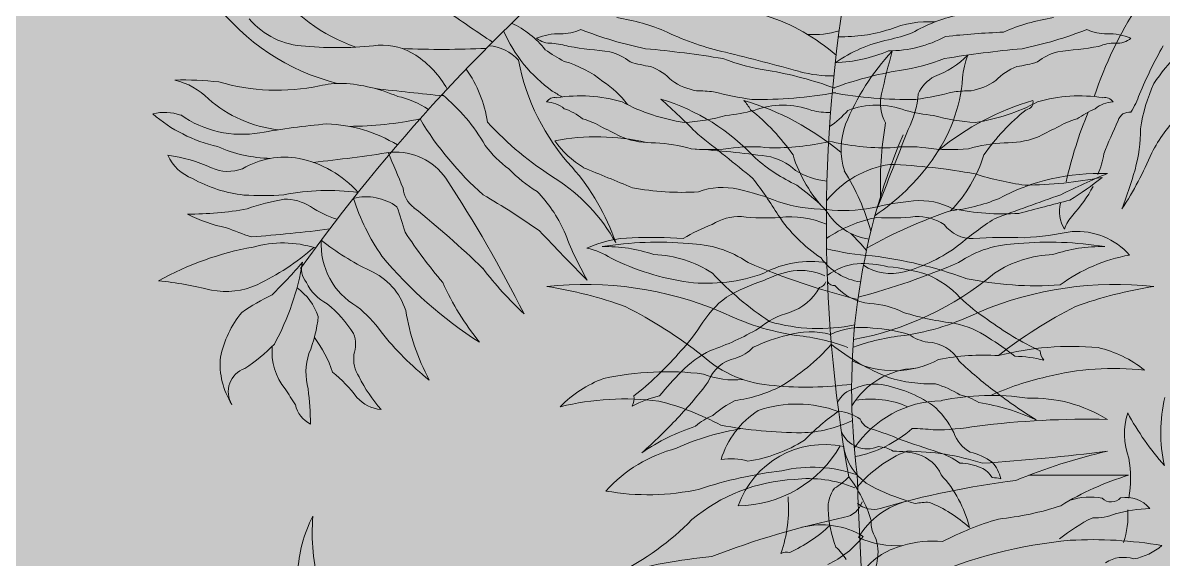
# Model space of a CAD drawing. Header units: millimetres. Extents: x -9564 to 494436, y -140371 to 4257.
# Drawn here: x -5.718 to -4.383, y 120.1 to 120.727 of the extents above; entities that cross this region are included whole.
import ezdxf
from ezdxf.enums import TextEntityAlignment as Align

# ---------------------------------------------------------------- set-up
doc = ezdxf.new("R2010")
doc.units = ezdxf.units.MM
doc.header["$MEASUREMENT"] = 0
for name, color, linetype, lineweight in [('8', 8, 'Continuous', 5), ('HATCH', 8, 'Continuous', 13), ('XR-KOP A3_MOZART$0$A-TXTKOP', 3, 'Continuous', 5)]:
    doc.layers.add(name, color=color, linetype=linetype, lineweight=lineweight)
doc.styles.add('HAND', font='ROMAND.SHX', dxfattribs={"width": 0.8, "height": 250})
doc.styles.add('XR-KOP A3_MOZART$0$ROMAND', font='romand.shx', dxfattribs={"height": 2, "bigfont": 'bigfont.shx'})

# ---------------------------------------------------------------- blocks, each defined once
blk = doc.blocks.new('TREE03')
at = {"layer": 'HATCH'}
for centre, radius, start, end in [((10.931, 47.229), 15.532, 137.05022, 158.00979), ((72.254, 38.166), 75.3, 164.87666, 167.0521), ((0.089, 62.06), 6.308, 290.85533, 314.38554), ((9.486, 55.602), 5.352, 158.63027, 174.88986), ((3.378, 54.112), 2.303, 116.9339, 156.4233), ((-6.189, 56.859), 10.374, 323.61109, 355.68417), ((-19.578, 41.335), 13.957, 42.8797, 73.17942), ((-45.27, 20.933), 44.986, 44.38313, 48.6321), ((-15.1, 37.684), 17.64, 50.02132, 73.57493), ((-12.669, 52.321), 3.428, 29.29336, 41.7795), ((1.495, 54.425), 2.697, 166.86656, 208.66307), ((-5.273, 55.635), 6.568, 333.436, 354.73679), ((13.737, 37.684), 17.64, 106.42507, 129.05964), ((8.248, 54.505), 0.511, 277.61771, 11.30943), ((-18.342, 43.066), 13.949, 34.92241, 51.60355), ((16.979, 43.066), 13.949, 128.39645, 145.07759), ((0.893, 51.402), 4.663, 159.37372, 197.35327), ((22.697, 49.137), 23.905, 170.38071, 182.37953), ((-128.327, -94.961), 187.05, 50.57065, 51.98147), ((39.664, 35.773), 42.744, 157.16579, 187.51838), ((-865.519, 390.319), 929.599, 338.360968, 338.70377), ((-1.916, 59.343), 11.301, 228.85833, 245.2195), ((1.604, 53.651), 8.898, 196.99009, 224.53304), ((-9.595, 59.102), 14.448, 303.82748, 324.46357), ((-2.968, 53.651), 8.898, 315.46696, 343.00991), ((-16.839, 41.81), 15.609, 15.82616, 31.69501), ((13.09, 35.89), 13.957, 87.89636, 118.19608), ((-27.639, 35.281), 23.038, 30.92199, 38.16933), ((30.777, 8.259), 44.986, 112.44368, 116.69265), ((-26.53, 23.339), 32.524, 48.82156, 52.32585), ((71.757, -128.307), 187.05, 109.09431, 110.50513), ((2.222, 58.653), 11.301, 275.85628, 292.21745), ((0.797, 53.014), 10.486, 214.20462, 235.93817), ((-1.422, 49.396), 3.866, 210.89841, 262.24368), ((13.83, 16.613), 32.524, 108.74993, 119.2781), ((18.751, 27.549), 23.038, 122.90645, 130.15379), ((-26.53, 23.339), 32.524, 41.34104, 43.9898), ((-15.762, 22.612), 22.746, 84.8617, 99.1059), ((-19.13, 35.333), 9.74, 71.14289, 91.36399), ((-13.849, 38.112), 7.155, 55.81265, 89.00848), ((-2.396, 53.546), 10.486, 285.13761, 306.87116), ((7.916, 38.112), 7.155, 90.99152, 124.18735), ((9.829, 22.612), 22.746, 80.8941, 95.1383), ((13.197, 35.333), 9.74, 88.63601, 108.85711), ((-16.232, 37.165), 7.39, 56.6398, 88.05842), ((8.311, 86.023), 45.742, 246.63743, 256.09932), ((-1.953, 46.577), 3.849, 215.77677, 261.76983), ((-14.244, 86.023), 45.742, 284.6732, 293.36257), ((10.299, 37.165), 7.39, 91.94158, 123.3602), ((3.473, 58.061), 21.481, 223.26918, 236.3503), ((-6.505, 58.477), 19.787, 280.3287, 310.08068), ((-0.514, 46.561), 3.251, 236.46461, 285.25579), ((-20.491, 19.569), 23.035, 67.32772, 96.16647), ((-27.212, 15.062), 27.735, 70.27691, 81.19281), ((14.161, 19.569), 23.035, 83.83353, 112.67228), ((20.882, 15.062), 27.735, 98.80719, 109.72309), ((-32.448, 12.749), 31.95, 52.10966, 62.81782), ((26.118, 12.749), 31.95, 117.18218, 127.89034), ((-4.056, 56.15), 17.087, 243.75454, 261.19281), ((-5.234, 51.242), 11.515, 253.88623, 281.82907), ((-2.274, 56.15), 17.087, 278.80719, 296.24546), ((-7.768, 26.934), 12.379, 69.02168, 84.91858), ((1.438, 26.934), 12.379, 95.08142, 110.97832), ((-7.761, 43.506), 7.508, 227.57828, 267.16555), ((5.527, 23.113), 14.883, 86.26843, 101.36007), ((11.276, 19.085), 19.474, 84.93615, 104.21211), ((11.257, 31.046), 7.638, 51.33891, 76.84601), ((-0.31, 43.127), 6.153, 243.65652, 298.17969), ((-16.61, 29.305), 7.638, 110.3065, 135.8136), ((-15.14, 17.434), 19.474, 82.9404, 102.21635), ((-10.731, 41.796), 5.423, 248.18566, 275.77911), ((1.276, 32.074), 5.062, 92.30635, 149.06496), ((13.822, 18.059), 18.989, 102.79866, 114.30937), ((14.009, 19.221), 17.904, 83.52388, 104.20739), ((-6.019, 57.561), 21.657, 264.40053, 277.80183), ((-17.869, 17.229), 17.904, 82.94511, 103.62862), ((-20.037, 17.683), 17.856, 61.83263, 75.84152), ((2.896, 28.053), 6.97, 91.06287, 146.34054), ((-1.836, 29.049), 6.079, 66.58644, 99.32162), ((6.05, 19.47), 15.896, 81.49155, 101.92038), ((8.675, 25.771), 9.423, 58.47549, 91.66036), ((26.758, 32.959), 9.673, 166.37374, 192.96746), ((19.415, 32.85), 4.692, 162.98201, 199.68201), ((30.878, 42.828), 18.123, 208.34649, 221.62904), ((-6.551, 40.988), 8.063, 271.46883, 295.87711), ((12.403, -26.146), 59.961, 88.85418, 96.98753), ((-7.854, 17.483), 15.896, 98.56787, 114.76829), ((-6.195, 62.658), 29.73, 259.50829, 269.71284), ((-4.343, 39.124), 7.888, 280.88459, 311.28602), ((1.055, 25.156), 8.044, 81.46885, 91.37816), ((2.171, 49.817), 16.707, 270.26421, 280.12513), ((-12.138, 22.798), 9.423, 104.59948, 137.78434), ((3.399, 24.356), 7.912, 111.37617, 140.54447), ((0.515, 15.69), 16.033, 72.05393, 90), ((-4.275, 175.493), 144.877, 273.85082, 277.08787), ((22.094, -5.241), 37.927, 102.93863, 112.43168), ((7.818, 29.964), 7.297, 349.69675, 10.30325), ((-5.619, 22.015), 8.668, 70.40654, 103.44891), ((-6.258, 18.65), 11.253, 92.89899, 130.0309), ((-4.556, 3.923), 26.7, 96.62283, 108.43534), ((-5.905, 22.03), 7.912, 67.5274, 96.6957), ((170.687, 34.673), 173.458, 181.48413, 186.37077), ((14.41, -25.532), 55.763, 96.99224, 106.27607), ((69.419, -325513.42), 325543.588, 90.00957982, 90.01072377), ((20.358, 12.362), 18.594, 106.78337, 121.76749), ((87.294, -80.311), 119.163, 112.23141, 129.9934), ((-16.368, 44.608), 15.721, 259.92878, 282.37505), ((-3.837, 28.903), 1.517, 281.14363, 341.26454), ((-1.66, 29.447), 1.517, 226.80733, 286.92825), ((1.853, 23.42), 5.227, 103.7888, 149.25676), ((12.471, 24.569), 4.165, 78.99098, 108.19963), ((13.852, 29.263), 0.842, 225.88884, 317.1217), ((14.793, 26.614), 2.101, 41.15103, 98.88106), ((4.533, 46.529), 19.326, 275.82661, 288.19742), ((12.849, 30.56), 3.176, 266.38652, 293.63035), ((17.089, 15.859), 12.158, 93.36662, 104.1265), ((9.598, 27.509), 5.345, 341.06181, 4.23573), ((-30.309, 23.386), 8.917, 152.66538, 177.46758), ((-24.817, 26.393), 13.457, 175.36281, 195.07866), ((-26.694, 40.341), 18.578, 296.60326, 315.26875), ((7.855, -27.17), 55.763, 101.79581, 111.07963), ((-5.035, 21.698), 5.227, 58.81512, 104.28308), ((12.175, 8.037), 20.086, 106.42723, 117.64706), ((17.456, 17.492), 11.004, 115.90754, 129.33334), ((-7.181, 29.942), 6.147, 294.44832, 322.13546), ((-0.133, 31.704), 6.147, 245.93641, 273.62355), ((1.462, 20.818), 4.903, 104.2546, 144.46708), ((2.181, 19.442), 6.423, 83.97377, 107.44794), ((13.97, -4.563), 30.607, 95.23897, 113.57567), ((12.675, 0.042), 25.918, 80.0462, 93.31793), ((14.602, 28.587), 3.953, 280.69108, 310.23766), ((-8.473, -12.882), 37.927, 95.64019, 105.13324), ((14.671, 22.616), 2.19, 72.34911, 123.00649), ((57.803, -103.594), 119.163, 130.28804, 144.34966), ((89.934, -31.185), 94.663, 169.30755, 190.06626), ((-31.722, -9.007), 11.328, 216.08334, 250.90872), ((-33.043, -7.946), 14.582, 217.15447, 255.72055), ((37.709, -31.281), 26.325, 147.18193, 161.42771), ((57.887, 107.116), 152.074, 234.98886, 236.28998), ((-20.283, -30.504), 12.853, 66.30935, 81.54553), ((-12.491, -29.75), 12.683, 48.54623, 72.33026), ((5.959, -27.319), 9.928, 102.44448, 120.78248), ((11.981, -30.504), 12.853, 98.45447, 113.69065), ((-38.539, -14.638), 5.019, 219.95129, 267.94799), ((-27.722, -23.53), 5.91, 38.11968, 65.43112), ((-22.039, -15.692), 3.153, 269.30874, 294.22632), ((-11.265, 5.764), 26.113, 248.71273, 258.38075), ((-3.663, -9.001), 10.033, 268.38738, 287.79694), ((1.989, -24.967), 6.915, 86.84703, 111.959), ((2.775, 5.764), 26.113, 281.61925, 291.28727), ((13.55, -15.692), 3.153, 245.77368, 270.69126), ((-17.054, -14.832), 9.534, 203.699, 234.35213), ((-22.188, -22.716), 3.873, 88.36353, 111.8845), ((-22.743, -18.124), 1.337, 228.36835, 274.76403), ((-7.466, -2.747), 17.725, 244.41974, 257.48222), ((-5.573, -13.057), 5.839, 266.30682, 286.6953), ((1.134, -28.166), 9.114, 101.45336, 125.43897), ((-4.206, -3.937), 15.699, 282.99378, 288.895), ((-0.658, -12.227), 7.728, 269.86389, 298.60886), ((9.468, -80.595), 61.917, 92.45387, 95.95629), ((13.698, -22.716), 3.873, 68.1155, 91.63647), ((14.254, -18.124), 1.337, 265.23597, 311.63165), ((-36.668, 3.052), 22.798, 264.83922, 276.79316), ((-33.732, -23.613), 4.034, 56.66634, 93.39997), ((-29.751, 42.403), 62.263, 267.55715, 272.60704), ((-26.94, -22.452), 2.838, 41.51319, 86.06264), ((-15.963, -9.646), 12.463, 235.22123, 241.88797), ((-23.209, -25.229), 5.802, 73.09225, 84.28935), ((-12.245, 43.718), 64.07, 261.67489, 264.07601), ((-19.691, -23.341), 3.433, 50.90829, 75.96465), ((-23.329, -93.665), 74.163, 80.80394, 84.73582), ((-49.252, -176.22), 160.714, 74.55166, 76.34339), ((-4.502, -10.979), 9.758, 272.15347, 293.08376), ((14.839, -93.665), 74.163, 95.26418, 99.19606), ((11.201, -23.341), 3.433, 104.03535, 129.09171), ((3.756, 43.718), 64.07, 275.92399, 278.32511), ((14.04, -21.827), 2.373, 87.51061, 115.10779), ((42.506, -33.993), 29.058, 150.35998, 157.31388), ((-35.135, -25.671), 6.525, 29.60332, 56.30146), ((-10.731, -17.884), 14.337, 190.80019, 222.36958), ((-23.831, -27.59), 7.232, 51.2354, 73.98532), ((-14.964, -12.35), 8.712, 252.89834, 261.96792), ((-6.682, -8.259), 13.104, 248.53792, 261.87043), ((-1.808, -8.259), 13.104, 278.12957, 291.46208), ((6.475, -12.35), 8.712, 278.03208, 287.10166), ((26.898, -28.887), 12.307, 135.00056, 146.42763), ((-34.593, -25.728), 7.837, 8.22237, 35.76855), ((-17.626, -24.619), 3.918, 43.98605, 68.37182), ((-12.543, -45.068), 24.171, 69.73074, 80.45437), ((-4.372, -13.581), 8.005, 255.00605, 270.93858), ((4.054, -45.068), 24.171, 99.54563, 110.26926), ((9.136, -24.619), 3.918, 111.62818, 136.01395), ((-46.648, -42.539), 20.686, 83.64345, 91.59716), ((-48.337, -26.387), 4.661, 45.08084, 76.19529), ((-40.552, -8.949), 13.576, 253.71912, 281.70588), ((-36.437, -27.65), 5.576, 88.1828, 104.12378), ((-36.856, -32.415), 10.356, 66.45797, 86.70417), ((-22.394, -26.808), 5.757, 35.52911, 57.52635), ((-12.409, -18.381), 4.257, 235.71489, 259.32892), ((3.919, -18.381), 4.257, 280.67108, 304.28511), ((25.958, -26.443), 10.285, 154.90562, 172.13581), ((5.781, 332.589), 357.246, 263.58201, 264.30207), ((-33.907, -28.532), 5.735, 55.8502, 78.04964), ((-37.336, -32.027), 11.914, 29.6974, 50.71925), ((-22.436, -23.678), 0.679, 80.53829, 144.69874), ((-30.112, -35.57), 15.001, 57.19639, 59.99621), ((-20.814, -32.791), 9.899, 73.79199, 98.77792), ((-13.197, -33.693), 11.129, 84.27557, 90), ((-6.985, -3.601), 19.691, 254.98259, 262.39901), ((-9.041, 4.039), 27.163, 268.84274, 280.38689), ((0.551, 4.039), 27.163, 259.61311, 271.15726), ((-1.505, -3.601), 19.691, 277.60099, 285.01741), ((4.707, -33.693), 11.129, 90, 95.72443), ((11.8, -32.791), 9.899, 81.22208, 106.20801), ((13.422, -23.678), 0.679, 35.30126, 99.46171), ((10.032, -20.803), 6.002, 328.36159, 340.70877), ((-39.533, -16.774), 8.381, 228.87193, 263.42357), ((-23.076, -25.263), 1.979, 50.783, 87.51061), ((-23.016, -27.285), 3.75, 50.59849, 71.48382), ((-12.274, -12.542), 12.198, 241.7335, 261.87043), ((-7.561, -28.733), 5.244, 68.90894, 111.09106), ((-1.453, -28.733), 5.244, 68.90894, 111.09106), ((3.26, -12.542), 12.198, 278.12957, 298.2665), ((16.383, -31.588), 8.632, 114.44252, 123.47516), ((14.062, -25.263), 1.979, 92.48939, 129.217), ((-47.902, -27.335), 3.365, 71.78734, 103.1425), ((-43.228, -18.086), 8.078, 227.67353, 244.38247), ((-42.859, -18.445), 6.953, 234.96939, 279.68063), ((-36.03, -0.768), 24.112, 270.3988, 281.46666), ((-13.028, -13.413), 21.266, 211.10367, 228.50188), ((-22.331, -30.131), 5.988, 59.89432, 73.55155), ((-14.45, -13.3), 11.326, 272.28481, 286.25918), ((-12.917, -9.964), 14.303, 276.57301, 284.03535), ((-4.446, -18.592), 5.39, 256.83603, 269.91015), ((-7.597, -20.265), 5.559, 303.61416, 319.9751), ((3.903, -9.964), 14.303, 255.96465, 263.42699), ((5.437, -13.3), 11.326, 253.74082, 267.71519), ((13.317, -30.131), 5.988, 106.44845, 120.10568), ((37.505, -34.378), 27.23, 157.49655, 167.51712), ((64.533, -47.688), 55.316, 155.22341, 157.66928), ((15.042, -24.703), 0.758, 82.40585, 164.97077), ((25.132, -31.022), 9.695, 134.66479, 152.94986), ((-33.249, -72.176), 47.63, 94.89595, 100.20712), ((-37.614, -34.112), 9.397, 58.5752, 88.17146), ((-10.951, -9.954), 21.612, 222.6891, 237.96291), ((-39.307, -66.578), 46.175, 62.51246, 64.36048), ((30.293, -66.578), 46.175, 115.63952, 117.48754), ((5.804, -25.036), 9.966, 344.46997, 0), ((-42.657, -17.717), 8.665, 242.03631, 258.08827), ((-19.723, -40.049), 14.485, 76.98817, 100.86577), ((-17.17, -22.025), 6.507, 215.70925, 238.50037), ((-16.039, -20.074), 5.877, 250.56116, 271.49476), ((-16.382, -36.111), 10.174, 73.86911, 87.20748), ((-8.234, -9.783), 16.5, 269.25599, 282.79592), ((-0.779, -9.783), 16.5, 256.69061, 270.74401), ((7.368, -36.111), 10.174, 92.79252, 106.13089), ((7.025, -20.074), 5.877, 268.50524, 289.43884), ((-48.853, -36.14), 9.449, 64.91671, 82.92027), ((-45.099, -25.62), 2.831, 203.8079, 249.87228), ((-40.838, -18.134), 8.832, 245.89012, 269.00897), ((-48.339, 69.968), 97.721, 275.95141, 278.96385), ((-78.741, -47.182), 49.863, 21.48529, 24.38697), ((-32.861, -30.613), 4.061, 35.28442, 93.55811), ((-21.121, -21.737), 7.325, 216.79603, 233.86563), ((-12.398, -14.769), 11.626, 264.28978, 278.00159), ((-16.998, -87.094), 60.846, 82.09231, 86.51485), ((-9.614, -35.024), 8.82, 82.40585, 97.59415), ((0.6, -35.024), 8.82, 82.40585, 97.59415), ((3.384, -14.769), 11.626, 261.99841, 275.71022), ((9.125, -26.172), 4.27, 334.53293, 353.28878), ((-4.534, -17.733), 22.829, 326.74615, 337.10981), ((-40.075, -32.209), 5.324, 79.69397, 120.96048), ((-40.568, -33.914), 7.092, 41.76173, 78.24109), ((-9.1, -30.149), 3.356, 45.36711, 81.90233), ((0.397, -33.866), 6.577, 98.56802, 141.04826), ((-1.953, -65.038), 37.701, 79.40377, 87.91775), ((-43.756, -25.155), 2.661, 245.79844, 290.73884), ((-104.291, -77.22), 89.349, 26.67586, 33.22217), ((-19.436, -22.024), 8.23, 223.15298, 239.56308), ((-32.286, -37.19), 14.601, 18.8925, 41.34109), ((151.742, 388.406), 450.256, 247.49919, 247.93698), ((-4.289, -23.835), 4.629, 237.99324, 265.03409), ((10.847, -9.577), 19.316, 252.3156, 262.22966), ((7.948, -1.041), 27.677, 270.5967, 281.05385), ((1.633, -13.997), 18.355, 301.25066, 309.28424), ((-14.31, -19.214), 30.905, 339.07587, 344.0549), ((-41.823, -20.84), 8.566, 240.26204, 263.9323), ((-30.634, -28.791), 1.713, 184.29932, 234.36868), ((-28.658, -38.103), 11.643, 28.97132, 57.57787), ((-14.199, -12.296), 16.886, 259.12091, 273.79334), ((-11.493, -33.507), 4.642, 77.34642, 110.01389), ((-14.312, -45.959), 17.409, 68.20189, 77.27102), ((3.627, -23.787), 10.344, 318.24025, 331.03588), ((-41.505, -10.271), 19.127, 266.32971, 274.17088), ((-37.685, -43.92), 14.494, 99.6314, 109.48218), ((-37.234, -43.546), 14.488, 82.23996, 101.46301), ((-40.056, -32.754), 3.124, 57.75798, 90.99966), ((-34.748, -32.922), 3.448, 54.41789, 104.05676), ((-21.869, -25.137), 14.417, 197.93675, 214.69348), ((-52.223, -72.476), 49.909, 54.78677, 59.80093), ((-30.21, -35.541), 9.211, 24.55314, 44.19833), ((2.512, -47.08), 17.409, 95.10123, 104.17036), ((1.371, -34.364), 4.642, 62.35836, 95.02583), ((-104.416, 405.482), 450.256, 284.43527, 284.87306), ((-46.185, -10.835), 19.763, 269.33665, 280.68995), ((-34.57, -24.279), 6.972, 236.78508, 252.68254), ((1347.177, 408.427), 1447.928, 197.630499, 197.699635), ((-79.191, -88.82), 75.499, 46.4081, 50.95541), ((-4.713, -20.197), 10.096, 251.91423, 269.93548), ((-3.582, -20.272), 10.096, 263.50025, 280.45803), ((6.868, -13.701), 16.886, 258.57892, 273.25135), ((12.603, -30.461), 2.128, 164.35804, 211.90185), ((-42.221, -22.685), 8.955, 242.07862, 259.37333), ((-10.431, -33.95), 3.19, 87.20781, 123.03489), ((-8.742, -17.146), 13.704, 263.57728, 274.08487), ((-7.092, -36.814), 6.036, 66.95154, 96.40822), ((0.188, -39.273), 8.614, 100.90889, 124.76383), ((-0.466, -17.146), 13.704, 265.91513, 276.42272), ((1.222, -33.95), 3.19, 56.96511, 92.79219), ((13.117, -32.359), 2.445, 136.50809, 161.56539), ((-30.827, 1.356), 35.338, 248.33714, 251.14159), ((-48.85, 59.513), 91.836, 274.12179, 277.33075), ((-2.029, -11.773), 36.213, 213.54181, 220.03293), ((170.785, 153.495), 268.369, 223.63599, 224.59197), ((-1.714, -24.218), 21.468, 200.43494, 209.88424), ((-8.758, -40.699), 10.022, 109.90437, 121.97192), ((4.785, -29.934), 2.264, 216.33186, 271.79185), ((6.423, -6.593), 25.614, 273.94446, 280.99594), ((11.616, -36.304), 4.578, 41.47003, 93.85609), ((-40.189, -39.636), 7.153, 72.66448, 105.7131), ((-33.002, -32.566), 4.691, 176.84227, 239.92395), ((-27.181, -18.976), 16.973, 231.76424, 244.41148), ((-17.224, -39.76), 7.616, 91.27047, 114.21114), ((-16.207, -63.27), 31.147, 86.05554, 92.18198), ((6.999, -63.27), 31.147, 87.81802, 93.94446), ((-38.515, -52.658), 20.233, 100.28038, 118.92121), ((-48.937, -20.434), 16.383, 295.56763, 311.11957), ((-12.718, -15.953), 27.269, 219.62113, 237.51273), ((-21.547, -37.853), 5.18, 57.64909, 76.60681), ((-11.343, -18.437), 16.776, 243.70228, 261.86318), ((-0.702, -16.817), 16.54, 255.96019, 266.36772), ((-4.921, -59.822), 26.688, 69.71106, 83.17597), ((17.053, -44.198), 11.108, 100.40969, 126.02685), ((-65.091, -11.305), 34.481, 314.57097, 319.42771), ((-55.618, -30.97), 16.944, 331.39657, 350.61942), ((-37.519, -34.163), 1.446, 162.6656, 218.42824), ((-8.993, -20.456), 22.721, 217.02585, 227.1277), ((-5.748, -40.161), 6.475, 80.62954, 118.14114), ((-2.313, -37.711), 3.897, 96.02624, 127.16161), ((-2.388, -40.631), 6.803, 75.73216, 92.81504), ((-1.933, -47.004), 13.024, 72.94851, 84.61964), ((-50.931, -59.844), 25.034, 75.92804, 83.96596), ((-36.212, -38.17), 4.241, 17.54882, 66.37348), ((-12.505, -24.433), 10.681, 263.48032, 290.28286), ((-4.778, -47.32), 13.024, 108.06008, 119.7312), ((-5.733, -41.003), 6.803, 99.86467, 116.94755), ((-6.447, -38.17), 3.897, 65.5181, 96.65347), ((-0.667, -40.39), 6.371, 43.09061, 66.3745), ((8.901, -13.474), 21.801, 257.90547, 274.25818), ((-43.922, -30.54), 5.105, 259.59338, 293.75337), ((-41.568, -38.573), 3.915, 19.38875, 53.96071), ((-35.944, -33.758), 3.005, 205.71047, 243.44905), ((-13.328, -27.645), 18.026, 204.31074, 218.86046), ((-8.304, -33.653), 3.567, 289.26994, 330.97059), ((-5.246, -34.881), 0.506, 276.97017, 344.26088), ((-4.207, -34.765), 0.506, 208.41883, 275.70955), ((-1.493, -32.896), 3.567, 221.70912, 263.40978), ((-34.263, -49.661), 15.303, 115.67049, 124.23085), ((-42.879, -43.128), 8.712, 32.95532, 50.07643), ((-7.465, -41.145), 6.371, 126.30522, 149.5891), ((-2.083, -41.665), 5.229, 62.90873, 88.02905), ((12.421, -27.328), 12.125, 225.91465, 236.77602), ((-37.398, -41.407), 7.022, 141.21913, 167.90723), ((-40.724, -43.369), 8.621, 36.23021, 51.46972), ((-17.724, -34.532), 14.636, 189.27344, 208.08203), ((-5.804, -42.079), 5.229, 104.65067, 129.77099), ((5.76, -19.588), 18.258, 252.59711, 263.4549), ((-46.725, -36.323), 8.901, 337.76773, 353.8741), ((-23.101, -31.275), 12.125, 315.90369, 326.76506), ((2.265, -43.995), 6.426, 56.3148, 77.29566), ((17.978, -20.93), 20.553, 233.58866, 244.74496), ((-44.923, -43.668), 8.448, 19.08072, 36.49288), ((-37.635, -39.106), 2.187, 342.46438, 19.14492), ((-19.264, -26.972), 18.389, 217.92568, 231.79736), ((-18.301, -22.261), 18.258, 289.22481, 300.0826), ((-4.856, -48.897), 10.673, 102.95978, 115.82183), ((-5.774, -43.302), 5.027, 74.93526, 107.0684), ((-2.358, -43.018), 5.027, 82.45837, 114.59151), ((-2.337, -48.688), 10.673, 73.70495, 86.567), ((2.317, -36.191), 2.798, 233.62069, 261.14708), ((-4.961, -55.784), 20.25, 51.7713, 57.80345), ((-48.725, -31.33), 11.128, 302.9424, 315.8416), ((-37.131, -39.603), 3.763, 174.10843, 219.69158), ((-11.514, -37.343), 2.798, 288.3797, 315.90609), ((-15.729, -28.762), 15.339, 301.45271, 317.55805), ((5.053, -27.03), 15.339, 231.96873, 248.07407), ((1.812, -41.4), 2.446, 29.81718, 88.26461), ((-39.348, -40.365), 4.935, 175.00935, 212.40275), ((-34.546, -40.948), 4.135, 162.29124, 194.82684), ((-33.404, -40.035), 2.163, 172.81312, 212.95308), ((-29.926, -26.253), 20.553, 307.93475, 319.09105), ((-9.535, -45.306), 6.426, 115.38406, 136.36491), ((-10.154, -42.398), 2.446, 101.26216, 159.7096), ((7.425, -48.088), 8.213, 75.62114, 88.98955), ((10.239, -39.45), 1.032, 183.81478, 221.43245), ((-42.156, -42.176), 1.593, 108.92442, 211.55535), ((-43.774, -49.057), 10.637, 37.68029, 50.01964), ((0.103, -55.222), 20.25, 134.87626, 140.90841), ((21.613, -21.717), 25.565, 226.25064, 233.17548), ((-25.852, -36.484), 10.492, 206.78179, 220.90895), ((-32.939, -26.263), 25.565, 316.3513, 323.27614), ((2.112, -32.086), 9.587, 253.10398, 271.7095), ((-11.687, -24.581), 33.268, 211.5856, 213.67881), ((-57.691, -44.479), 19.306, 0.51902, 7.35633), ((-11.992, -33.261), 9.587, 277.81728, 296.4228), ((-2.486, -43.6), 1.67, 103.48723, 155.11853), ((-1.565, -44.845), 3.154, 82.16555, 114.56318), ((-2.671, -50.387), 8.801, 56.45199, 79.95246), ((0.122, -48.826), 7.511, 59.0409, 72.35792), ((3.148, -46.127), 3.834, 57.38555, 77.38221), ((28.399, -13.084), 36.544, 232.77025, 237.84932), ((-37.498, -42.599), 1.921, 192.93296, 242.50112), ((-33.521, -40.891), 2.477, 222.20495, 263.96984), ((-13.67, -50.432), 8.213, 103.69016, 117.05857), ((-18.311, -42.622), 1.032, 331.24727, 8.86494), ((-7.258, -49.441), 7.511, 117.16886, 130.48588), ((-6.663, -50.67), 7.684, 69.44895, 109.05865), ((-1.472, -47.309), 5.618, 26.03234, 49.27311), ((3.283, -56.074), 13.317, 64.80294, 81.66044), ((-10.689, -47.28), 3.834, 112.14456, 132.14123), ((-6.01, -48.326), 5.847, 122.72924, 162.98033), ((4.333, -55.399), 14.527, 124.66868, 136.23638), ((-4.178, -46.298), 2.857, 54.46731, 85.03952), ((-41.061, -18.872), 36.544, 311.67746, 316.75653), ((-9.176, -57.112), 13.317, 107.86634, 124.72384), ((-1.558, -43.629), 1.019, 199.69915, 259.03982), ((-6.693, -61.025), 17.124, 66.64828, 73.22691), ((-11.234, -37.27), 9.542, 278.32533, 302.12637), ((-2.055, -44.076), 1.834, 202.73832, 292.95532), ((35.323, 56.306), 107.543, 250.87804, 252.25839), ((5.776, -44.087), 2.326, 198.97365, 241.09726), ((-4.838, -51.622), 5.993, 78.08126, 160.50524), ((-10.58, -41.821), 7.802, 270.67407, 330.04783), ((-0.03, -45.196), 3.614, 188.93618, 245.22887), ((-1.43, -47.744), 1.981, 57.55701, 87.39792), ((-0.231, -51.643), 5.573, 74.35564, 91.39692), ((1.053, -50.914), 5.019, 54.25112, 72.62722), ((3.756, -49.929), 3.91, 53.43669, 76.76183), ((-10.929, -50.301), 3.747, 73.29992, 100.34009), ((0.605, -48.514), 2.334, 22.8392, 73.41555), ((3.84, -50.759), 3.922, 67.07169, 87.87517), ((4.444, -48.334), 2.254, 12.03106, 43.26956), ((-2.911, -52.864), 7.73, 13.66409, 42.84418), ((4.717, -48.601), 1.593, 30.81544, 65.88773), ((-6.212, -45.008), 4.007, 300.0138, 317.19617), ((-10.553, -53.298), 9.166, 17.26911, 37.39963), ((6.071, -49.944), 2.159, 74.47861, 89.59854), ((-16.387, -49.768), 9.187, 341.20876, 4.5386), ((-2.393, -49.768), 2.226, 144.59914, 182.38638), ((6.416, -31.619), 18.644, 244.72234, 253.34794), ((1.833, -52.819), 3.423, 87.39792, 102.81591), ((-1.167, -57.331), 8.536, 47.49481, 68.30218), ((3.095, -49.536), 7.719, 182.41253, 201.12827), ((-0.312, -50.763), 1.5, 172.87368, 207.14589), ((-10.946, -44.084), 9.391, 294.02168, 313.34207), ((-3.926, -52.629), 2.567, 350.91612, 27.41189), ((-7.322, -53.426), 0.789, 75.37329, 117.75419), ((-6.816, -55.201), 3.957, 31.43426, 46.76379), ((-8.285, -52.069), 6.961, 329.08437, 352.02894)]:
    blk.add_arc(centre, radius, start, end, dxfattribs=at)
blk = doc.blocks.new('*U39')
at = {"layer": 'HATCH', "xscale": 17.94037446682341, "yscale": 17.94037446682341, "zscale": 17.94037446682341}
blk.add_blockref('TREE03', (0, 0), dxfattribs=at)
blk = doc.blocks.new('A$C2a879c63')
at = {"layer": '8', "transparency": 33554687}
h = blk.add_hatch(dxfattribs=at)
h.set_pattern_fill('GRASS', color=256, scale=0.005)
h.set_pattern_definition([(90, (-196.3025, -143.53514), (-0.08980256, 0.08980256), [0.0238125, -0.15579262]), (45, (-196.3025, -143.53514), (-0.08980256, 0.08980256), [0.0238125, -0.1031875]), (135, (-196.3025, -143.53514), (-0.08980256, -0.08980256), [0.0238125, -0.1031875])])
h.paths.add_polyline_path([(27.2258, 11.4873), (23.1308, 11.4873), (23.1308, 7.5373), (27.2258, 7.5373)])
h.paths.add_polyline_path([(27.2258, 12.1873), (23.1308, 12.1873), (23.1308, 11.4873), (27.2258, 11.4873)])
h.paths.add_polyline_path([(27.2258, 12.8873), (23.1308, 12.8873), (23.1308, 12.1873), (27.2258, 12.1873)])
h.paths.add_polyline_path([(27.2258, 14.6873), (23.1308, 14.6873), (23.1308, 12.8873), (27.2258, 12.8873)])
h.paths.add_polyline_path([(27.2258, 15.9873), (23.1308, 15.9873), (23.1308, 14.6873), (27.2258, 14.6873)])
h.paths.add_polyline_path([(27.2258, 18.1873), (23.1308, 18.1873), (23.1308, 15.9873), (27.2258, 15.9873)])
h.paths.add_polyline_path([(27.2258, 20.7873), (23.1308, 20.7873), (23.1308, 18.1873), (27.2258, 18.1873)])
h.paths.add_polyline_path([(27.2258, 21.5673), (23.1308, 21.5673), (23.1308, 20.7873), (27.2258, 20.7873)])
h.paths.add_polyline_path([(27.2258, 22.4373), (23.1308, 22.4373), (23.1308, 21.5673), (27.2258, 21.5673)])
h.paths.add_polyline_path([(27.2258, 23.0373), (23.1308, 23.0373), (23.1308, 22.4373), (27.2258, 22.4373)])
h.paths.add_polyline_path([(27.2258, 23.9373), (23.1308, 23.9373), (23.1308, 23.0373), (27.2258, 23.0373)])
h.paths.add_polyline_path([(27.2258, 25.3373), (23.1308, 25.3373), (23.1308, 23.9373), (27.2258, 23.9373)])
h.paths.add_polyline_path([(22.3207, 12.472), (23.6097, 12.472), (23.6097, 12.6745), (22.3207, 12.6745)], flags=9)
at = {"xscale": 0.001, "yscale": 0.001, "zscale": 0.001}
for p in [(24.2226, 19.7467), (24.2226, 18.3511)]:
    blk.add_blockref('*U39', p, dxfattribs=at)
at = {"color": 4, "style": 'HAND'}
for tag, height, rotation, p in [('DRY.WASHER', 0.054, 0, (11.9366, 24.9122)), ('PATIO', 0.135, 0, (20.9666, 21.5696)), ('GENSET', 0.135, 0, (18.2157, 17.1045)), ('PLANTERBOX', 0.135, 90, (22.169, 13.2959)), ('PLANTERBOX', 0.135, 0, (18.5224, 11.5633)), ('PATIO', 0.135, 0, (400.0395, 10.821)), ('CARPORT', 0.135, 0, (12.157, 9.7744)), ('CARPORT', 0.135, 0, (20.6202, 9.7744))]:
    blk.add_attdef(tag, text='', height=height, rotation=rotation, dxfattribs=at).set_placement(p, align=Align.MIDDLE)
at = {"layer": 'XR-KOP A3_MOZART$0$A-TXTKOP', "style": 'XR-KOP A3_MOZART$0$ROMAND'}
for tag, p in [('1:200', (37.0468, 3.1879)), ('1:100', (79.0468, 3.1879)), ('1:100', (121.0468, 3.1879)), ('1:100', (163.0468, 3.1879)), ('1:100', (205.0468, 3.1879)), ('1:100', (247.0468, 3.1879)), ('1:100', (289.0468, 3.1879)), ('1:100', (331.0468, 3.1879)), ('1:100', (373.0468, 3.1879)), ('1:100', (415.0468, 3.1879)), ('1:100', (457.0468, 3.1879)), ('1:100', (499.0468, 3.1879))]:
    blk.add_attdef(tag, text='', height=0.1296, dxfattribs=at).set_placement(p, align=Align.MIDDLE)

msp = doc.modelspace()

# ---------------------------------------------------------------- block references
msp.add_blockref('A$C2a879c63', (-28.9148, 101.3058))

doc.saveas('drawing.dxf')
